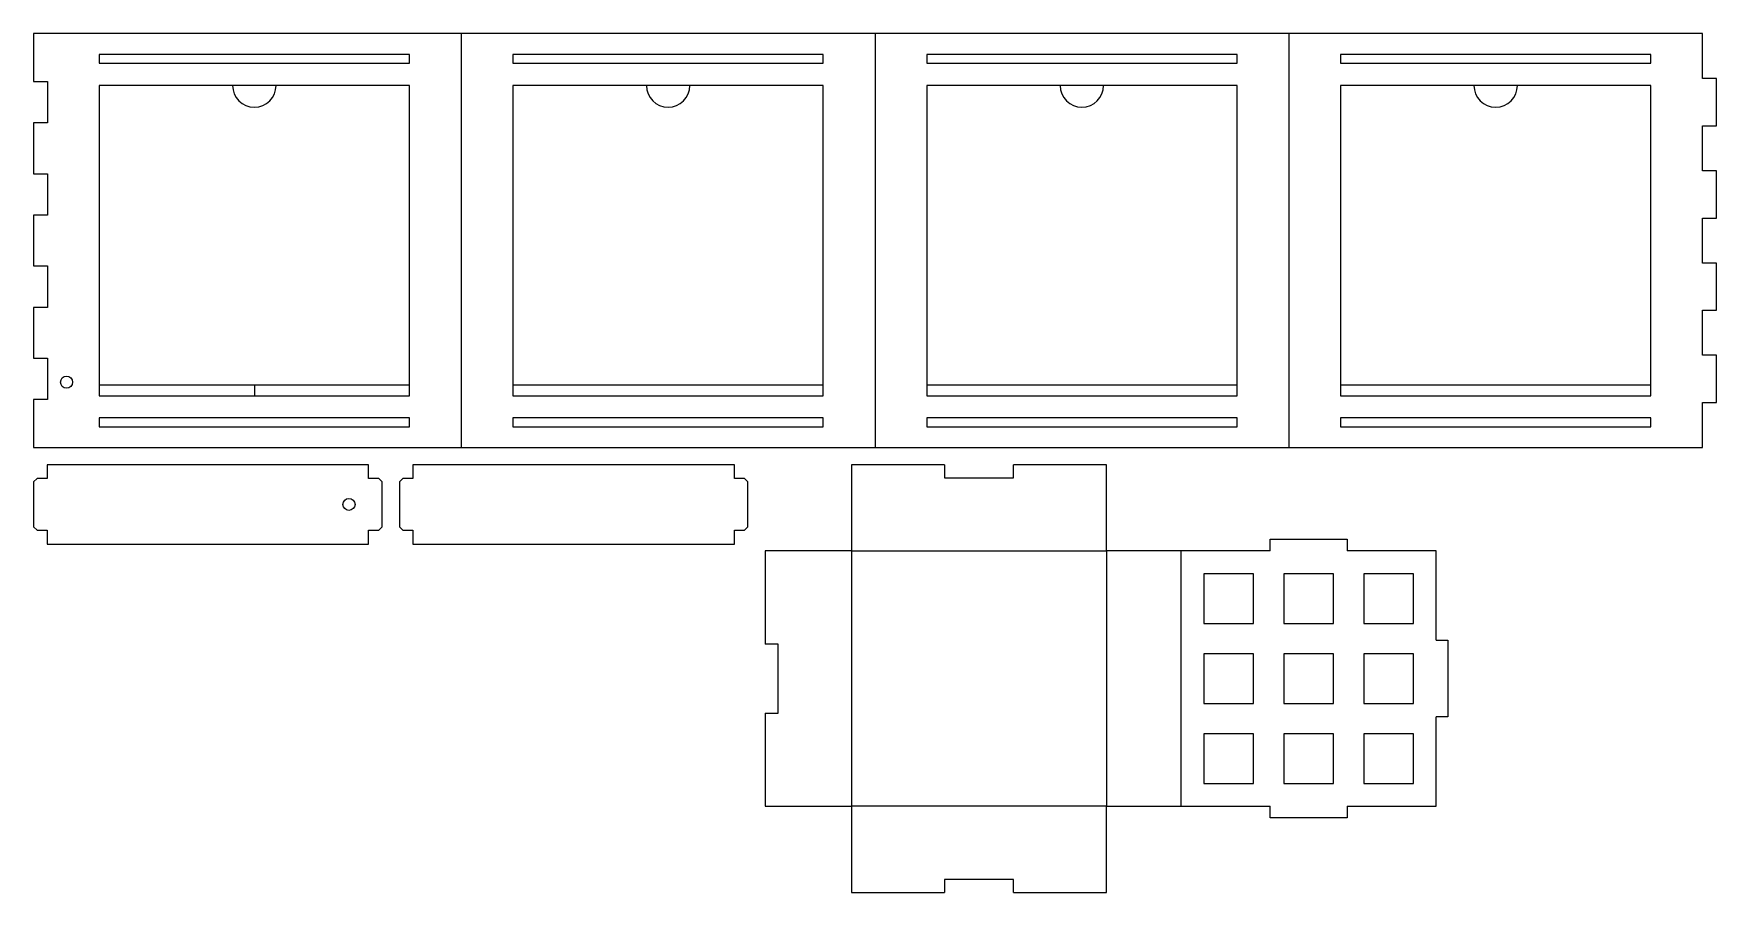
# Model space of a CAD drawing. Header units: millimetres. Extents: x -386 to 986, y -240 to 193.
# Drawn here: x -386 to 234, y -240 to 76 of the extents above; entities that cross this region are included whole.
import ezdxf

# ---------------------------------------------------------------- set-up
doc = ezdxf.new("R2010")
doc.units = ezdxf.units.MM
doc.linetypes.add('CENTERX2', pattern=[20.32, 12.7, -2.54, 2.54, -2.54])

msp = doc.modelspace()

# ---------------------------------------------------------------- linework, layer by layer
at = {"color": 7, "linetype": 'Continuous', "lineweight": 25}
for p, q in [((-386.08, 76.2), (-386.08, 58.56)), ((228.6, 76.2), (-386.08, 76.2)), ((228.6, 59.64), (228.6, 76.2)), ((-247.65, 68.58), (-361.95, 68.58)), ((-361.95, 68.58), (-361.95, 65.28)), ((-247.65, 65.28), (-247.65, 68.58)), ((-95.25, 68.58), (-209.55, 68.58)), ((-209.55, 68.58), (-209.55, 65.28)), ((-95.25, 65.28), (-95.25, 68.58)), ((57.15, 68.58), (-57.15, 68.58)), ((-57.15, 68.58), (-57.15, 65.28)), ((57.15, 65.28), (57.15, 68.58)), ((209.55, 68.58), (95.25, 68.58)), ((95.25, 68.58), (95.25, 65.28)), ((209.55, 65.28), (209.55, 68.58)), ((-361.95, 65.28), (-247.65, 65.28)), ((-209.55, 65.28), (-95.25, 65.28)), ((-57.15, 65.28), (57.15, 65.28)), ((95.25, 65.28), (209.55, 65.28)), ((-386.08, 58.56), (-381, 58.56)), ((-381, 58.56), (-381, 43.32)), ((-247.65, 57.15), (-361.95, 57.15)), ((-361.95, 57.15), (-361.95, -57.15)), ((-247.65, -57.15), (-247.65, 57.15)), ((-95.25, 57.15), (-209.55, 57.15)), ((-209.55, 57.15), (-209.55, -57.15)), ((-95.25, -57.15), (-95.25, 57.15)), ((57.15, 57.15), (-57.15, 57.15)), ((-57.15, 57.15), (-57.15, -57.15)), ((57.15, -57.15), (57.15, 57.15)), ((209.55, 57.15), (95.25, 57.15)), ((95.25, 57.15), (95.25, -57.15)), ((209.55, -57.15), (209.55, 57.15)), ((233.68, 59.64), (228.6, 59.64)), ((233.68, 42.24), (233.68, 59.64)), ((-386.08, 43.32), (-386.08, 24.6)), ((-381, 43.32), (-386.08, 43.32)), ((228.6, 42.24), (233.68, 42.24)), ((228.6, 25.68), (228.6, 42.24)), ((233.68, 25.68), (228.6, 25.68)), ((233.68, 8.28), (233.68, 25.68)), ((-386.08, 24.6), (-381, 24.6)), ((-381, 24.6), (-381, 9.36)), ((-386.08, 9.36), (-386.08, -9.36)), ((-381, 9.36), (-386.08, 9.36)), ((228.6, 8.28), (233.68, 8.28)), ((228.6, -8.28), (228.6, 8.28)), ((-386.08, -9.36), (-381, -9.36)), ((-381, -9.36), (-381, -24.6)), ((233.68, -8.28), (228.6, -8.28)), ((233.68, -25.68), (233.68, -8.28)), ((-386.08, -24.6), (-386.08, -43.32)), ((-381, -24.6), (-386.08, -24.6)), ((228.6, -25.68), (233.68, -25.68)), ((228.6, -42.24), (228.6, -25.68)), ((-386.08, -43.32), (-381, -43.32)), ((-381, -43.32), (-381, -58.56)), ((233.68, -42.24), (228.6, -42.24)), ((233.68, -59.64), (233.68, -42.24)), ((-386.08, -58.56), (-386.08, -76.2)), ((-381, -58.56), (-386.08, -58.56)), ((-361.95, -57.15), (-247.65, -57.15)), ((-209.55, -57.15), (-95.25, -57.15)), ((-57.15, -57.15), (57.15, -57.15)), ((95.25, -57.15), (209.55, -57.15)), ((228.6, -59.64), (233.68, -59.64)), ((228.6, -76.2), (228.6, -59.64)), ((-247.65, -65.28), (-361.95, -65.28)), ((-361.95, -65.28), (-361.95, -68.58)), ((-247.65, -68.58), (-247.65, -65.28)), ((-95.25, -65.28), (-209.55, -65.28)), ((-209.55, -65.28), (-209.55, -68.58)), ((-95.25, -68.58), (-95.25, -65.28)), ((57.15, -65.28), (-57.15, -65.28)), ((-57.15, -65.28), (-57.15, -68.58)), ((57.15, -68.58), (57.15, -65.28)), ((209.55, -65.28), (95.25, -65.28)), ((95.25, -65.28), (95.25, -68.58)), ((209.55, -68.58), (209.55, -65.28)), ((-361.95, -68.58), (-247.65, -68.58)), ((-209.55, -68.58), (-95.25, -68.58)), ((-57.15, -68.58), (57.15, -68.58)), ((95.25, -68.58), (209.55, -68.58)), ((-386.08, -76.2), (228.6, -76.2)), ((-262.72, -82.55), (-381.08, -82.55)), ((-381.08, -82.55), (-381.08, -87.63)), ((-262.72, -87.63), (-262.72, -82.55)), ((-246.37, -82.55), (-246.37, -87.63)), ((-128, -82.55), (-246.37, -82.55)), ((-128, -87.63), (-128, -82.55)), ((-50.61, -82.55), (-84.9, -82.55)), ((-84.9, -82.55), (-84.9, -114.3)), ((-50.61, -82.55), (-50.61, -87.33)), ((-25.21, -87.33), (-25.21, -82.55)), ((9.08, -82.55), (-25.21, -82.55)), ((9.08, -114.3), (9.08, -82.55)), ((-384.83, -87.63), (-386.08, -88.88)), ((-386.08, -88.88), (-386.08, -105.43)), ((-381.08, -87.63), (-384.83, -87.63)), ((-258.97, -87.63), (-262.72, -87.63)), ((-257.72, -88.88), (-258.97, -87.63)), ((-257.72, -105.43), (-257.72, -88.88)), ((-250.12, -87.63), (-251.37, -88.88)), ((-251.37, -88.88), (-251.37, -105.43)), ((-246.37, -87.63), (-250.12, -87.63)), ((-124.25, -87.63), (-128, -87.63)), ((-123, -88.88), (-124.25, -87.63)), ((-123, -105.43), (-123, -88.88)), ((-50.61, -87.33), (-25.21, -87.33)), ((-386.08, -105.43), (-384.83, -106.68)), ((-384.83, -106.68), (-381.08, -106.68)), ((-381.08, -106.68), (-381.08, -111.76)), ((-262.72, -111.76), (-262.72, -106.68)), ((-262.72, -106.68), (-258.97, -106.68)), ((-258.97, -106.68), (-257.72, -105.43)), ((-251.37, -105.43), (-250.12, -106.68)), ((-250.12, -106.68), (-246.37, -106.68)), ((-246.37, -106.68), (-246.37, -111.76)), ((-128, -106.68), (-124.25, -106.68)), ((-128, -111.76), (-128, -106.68)), ((-124.25, -106.68), (-123, -105.43)), ((69.34, -114.3), (69.34, -109.98)), ((69.34, -109.98), (97.66, -109.98)), ((97.66, -109.98), (97.66, -114.3)), ((-381.08, -111.76), (-262.72, -111.76)), ((-246.37, -111.76), (-128, -111.76)), ((-116.65, -114.3), (-116.65, -148.59)), ((-84.9, -114.3), (-116.65, -114.3)), ((69.34, -114.3), (9.08, -114.3)), ((36.51, -208.28), (36.51, -114.3)), ((130.49, -114.3), (97.66, -114.3)), ((130.49, -147.13), (130.49, -114.3)), ((63.18, -122.68), (44.89, -122.68)), ((44.89, -122.68), (44.89, -140.97)), ((63.18, -140.97), (63.18, -122.68)), ((92.64, -122.68), (74.36, -122.68)), ((74.36, -122.68), (74.36, -140.97)), ((92.64, -140.97), (92.64, -122.68)), ((122.11, -122.68), (103.82, -122.68)), ((103.82, -122.68), (103.82, -140.97)), ((122.11, -140.97), (122.11, -122.68)), ((44.89, -140.97), (63.18, -140.97)), ((74.36, -140.97), (92.64, -140.97)), ((103.82, -140.97), (122.11, -140.97)), ((-111.88, -148.59), (-116.65, -148.59)), ((-111.88, -173.99), (-111.88, -148.59)), ((130.49, -147.13), (134.81, -147.13)), ((134.81, -147.13), (134.81, -175.45)), ((63.18, -152.15), (44.89, -152.15)), ((44.89, -152.15), (44.89, -170.43)), ((63.18, -170.43), (63.18, -152.15)), ((92.64, -152.15), (74.36, -152.15)), ((74.36, -152.15), (74.36, -170.43)), ((92.64, -170.43), (92.64, -152.15)), ((122.11, -152.15), (103.82, -152.15)), ((103.82, -152.15), (103.82, -170.43)), ((122.11, -170.43), (122.11, -152.15)), ((44.89, -170.43), (63.18, -170.43)), ((74.36, -170.43), (92.64, -170.43)), ((103.82, -170.43), (122.11, -170.43)), ((-116.65, -173.99), (-116.65, -208.28)), ((-116.65, -173.99), (-111.88, -173.99)), ((134.81, -175.45), (130.49, -175.45)), ((130.49, -208.28), (130.49, -175.45)), ((63.18, -181.61), (44.89, -181.61)), ((44.89, -181.61), (44.89, -199.9)), ((63.18, -199.9), (63.18, -181.61)), ((92.64, -181.61), (74.36, -181.61)), ((74.36, -181.61), (74.36, -199.9)), ((92.64, -199.9), (92.64, -181.61)), ((122.11, -181.61), (103.82, -181.61)), ((103.82, -181.61), (103.82, -199.9)), ((122.11, -199.9), (122.11, -181.61)), ((44.89, -199.9), (63.18, -199.9)), ((74.36, -199.9), (92.64, -199.9)), ((103.82, -199.9), (122.11, -199.9)), ((-116.65, -208.28), (-84.9, -208.28)), ((-84.9, -208.28), (-84.9, -240.03)), ((9.08, -208.28), (69.34, -208.28)), ((9.08, -240.03), (9.08, -208.28)), ((69.34, -212.6), (69.34, -208.28)), ((97.66, -208.28), (130.49, -208.28)), ((97.66, -208.28), (97.66, -212.6)), ((97.66, -212.6), (69.34, -212.6)), ((-25.21, -235.25), (-50.61, -235.25)), ((-50.61, -235.25), (-50.61, -240.03)), ((-25.21, -240.03), (-25.21, -235.25)), ((-84.9, -240.03), (-50.61, -240.03)), ((-25.21, -240.03), (9.08, -240.03))]:
    msp.add_line(p, q, dxfattribs=at)
at = {"color": 7, "linetype": 'Continuous'}
for p, q in [((-228.6, 76.2), (-228.6, -76.2)), ((-76.2, 76.2), (-76.2, -76.2)), ((76.2, 76.2), (76.2, -76.2)), ((-296.8, 57.15), (-312.8, 57.15)), ((-144.4, 57.15), (-160.4, 57.15)), ((8, 57.15), (-8, 57.15)), ((160.4, 57.15), (144.4, 57.15)), ((-361.95, -53.09), (-247.65, -53.09)), ((-209.55, -53.09), (-95.25, -53.09)), ((-57.15, -53.09), (57.15, -53.09)), ((95.25, -53.09), (209.55, -53.09)), ((-84.9, -114.3), (9.08, -114.3)), ((-84.9, -114.3), (-84.9, -208.28)), ((9.08, -114.3), (9.08, -208.28)), ((36.51, -208.28), (36.51, -114.3)), ((9.08, -208.28), (-84.9, -208.28))]:
    msp.add_line(p, q, dxfattribs=at)
at = {"color": 7, "linetype": 'CENTERX2'}
for p, q in [((-361.95, 57.15), (-361.95, -53.09)), ((-304.8, -53.09), (-304.8, -57.15))]:
    msp.add_line(p, q, dxfattribs=at)
at = {"color": 7, "linetype": 'Continuous', "lineweight": 25}
for centre in [(-373.95, -52.15), (-269.94, -97.16)]:
    msp.add_circle(centre, 2.22, dxfattribs=at)
at = {"color": 7, "linetype": 'Continuous'}
for centre in [(-304.8, 57.15), (-152.4, 57.15), (0, 57.15), (152.4, 57.15)]:
    msp.add_arc(centre, 8, 180, 0, dxfattribs=at)

doc.saveas('drawing.dxf')
